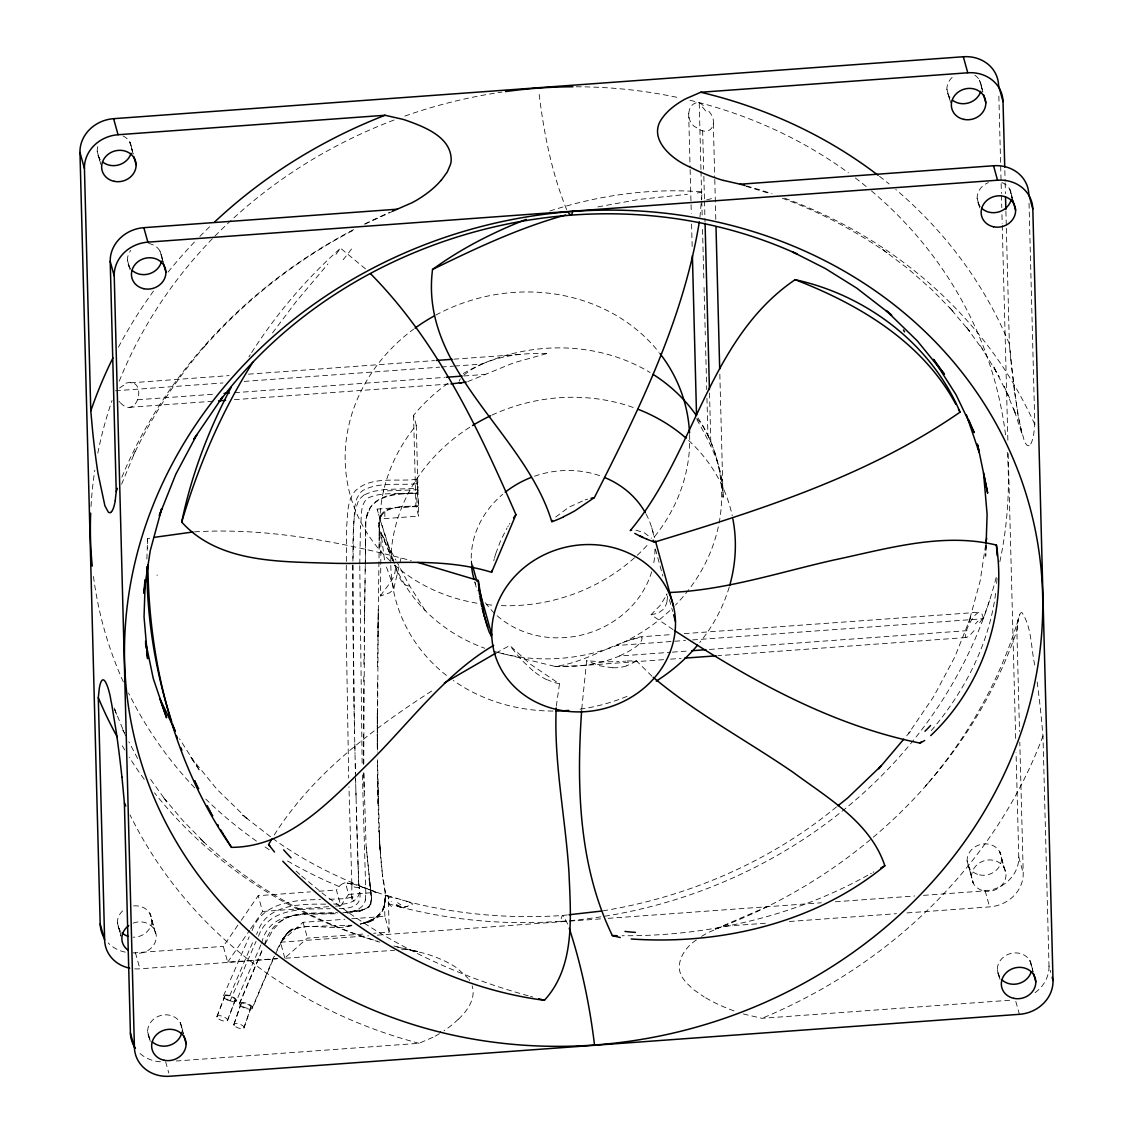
<?xml version="1.0" encoding="UTF-8"?>
<svg xmlns="http://www.w3.org/2000/svg" width="1133" height="1133" viewBox="0 0 1133 1133"><rect width="100%" height="100%" fill="white"/><g stroke="black" fill="none" stroke-linecap="round" stroke-linejoin="round"><path stroke-width="0.75" stroke-dasharray="5 3.75" d="M363.537 728.59L363.693 687.405M365.449 543.514C365.959 532.737 364.132 521.265 368.253 510.955C376.85 492.982 400.105 493.322 417.086 492.784C420.626 511.649 415.641 509.51 417.086 492.784M379.229 530.91L379.201 541.163M379.3 528.29L379.173 539.974M359.784 565.707L362.178 766.021M359.784 563.937L360.45 526.009L360.393 526.916C362.135 517.668 359.317 504.836 367.814 498.138C383.166 490.83 401.238 495.206 417.539 492.968L417.964 489.711L383.535 491.014A7.379 1.161 -80.8 0 0 383.846 489.683A152.728 136.923 -15.5 0 1 387.189 489.414L414.494 488.479M365.435 547.806L365.449 544.902M379.3 524.621L379.3 525.854M365.194 571.273L365.86 521.279A47.359 42.459 -15.5 0 1 366.554 516.79L370.151 508.136A24.317 21.796 -15.5 0 1 375.646 502.216C387.599 493.549 403.192 493.747 417.312 493.365M379.158 547.466L379.3 528.389M352.887 565.381L354.006 703.041M364.614 610.149L363.707 764.336M365.407 552.465L365.421 549.321M377.459 681.924L377.317 752.185M379.3 524.437L378.748 522.143M363.735 681.57L363.778 675.778M379.187 544.222L378.04 629.438M401.054 558.045L393.448 589.769L389.568 592.828L380.504 595.944L381.028 532.864L395.969 560.226M363.891 664.278L364.019 652.948M377.601 666.516L378.295 609.512L377.388 750.598M352.958 558.357C354.289 539.62 351.244 519.735 358.113 501.862A18.34 16.443 -15.5 0 1 364.741 494.583M364.16 641.83L364.302 630.968M364.656 609.285L365.449 551.601M377.955 636.647L378.139 622.371M146.879 559.022L147.587 538.713L150.887 538.033M364.458 620.388L365.095 578.354M394.001 588.268L385.971 565.594M986.064 545.809L985.724 556.275L986.305 544.86M351.896 885.043L351.655 897.733L354.714 896.84L351.768 897.166L352.023 899.375M556.289 706.199L559.49 683.921L530.584 664.32L509.751 645.513L497.571 652.169M700.959 169.497L699.217 102.593C686.074 101.899 685.621 123.143 696.498 127.59C710.349 138.396 719.88 122.477 708.309 110.793M549.788 211.021C598.748 195.188 650.724 187.837 702.12 191.902L699.967 216.913M997.054 578.439L996.431 586.271M1029.033 203.289L1034.826 424.578L1033.763 433.925A185.09 17.887 85.8 0 1 1033.338 436.148A178.023 17.207 85.8 0 1 1029.061 445.552M581.725 709.173L586.639 660.723L602.728 661.927L619.029 661.601M365.832 893.654L362.348 772.947M301.732 876.106L323.259 893.909L347.704 912.023C355.139 911.357 364.755 907.901 365.421 899.205M365.35 900.055L365.902 892.747M361.2 923.622C378.365 921.625 389.908 904.573 384.229 887.748C377.756 845.473 378.252 802.504 377.374 759.861M995.624 593.38C988.854 645.428 963.404 693.623 929.287 732.924M425.187 610.545L409.664 585.874L397.612 563.243M347.491 913.156L361.101 910.875L369.231 906.896A7.605 6.812 -15.5 0 0 369.995 906.046L371.468 899.786L369.188 879.066L371.553 899.205L366.072 845.232L363.792 772.465M985.597 545.115L980.201 580.705L968.814 622.456L971.222 615.8L954.85 656.899L933.804 696.384L908.326 733.816L911.371 730.247L904.7 738.121M384.144 906.938L385.22 898.342L384.455 905.862A20.989 18.808 -15.5 0 1 380.745 913.283L374.74 918.438L363.495 923.055L374.74 918.438M359.444 911.314L368.919 907.165L371.341 901.967C367.998 913.297 351.046 910.479 342.605 912.957M667.068 601.496L666.997 601.821A59.213 18.992 75.3 0 1 663.343 609.101M493.747 560.75L494.243 558.838M409.664 585.874C401.082 586.738 397.159 571.754 394.865 565.225A173.505 155.547 -15.5 0 0 478.069 603.379M494.512 557.889L495.617 554.094M366.568 516.79L369.188 509.751M1016.839 624.382L1019.771 614.454M459.191 380.957L460.324 378.819M495.772 553.612L500.701 540.526L507.046 527.992M233.979 1024.09L240.918 1003.824M233.851 1024.855L240.791 1004.589M250.903 1007.775L243.963 1028.042M244.091 1027.277L251.03 1007.01M121.599 484.216L135.11 451.656L133.368 455.523C152.006 416.123 176.125 379.47 204.549 346.429L203.019 348.256C245.649 299.82 297.186 259.23 354.544 229.617M692.56 639.933L983.246 618.745L989.491 600.731M983.26 618.717C979.521 592.077 950.02 660.737 975.768 628.532M370.76 904.743L371.284 895.962L366.072 845.232M217.054 1016.202L224.702 996.119M235.14 1000.595L227.492 1020.691M216.927 1016.995L224.575 996.913M227.62 1019.884L235.267 999.802M120.339 402.753C138.665 422.17 148.905 373.692 123.809 383.96M252.432 1008.115A6.925 2.62 18.9 0 0 243.553 1002.563A6.925 2.62 18.9 0 0 241.74 1006.727A6.925 2.62 18.9 0 0 252.432 1008.115L274.554 956.068M239.389 1003.484L263.153 947.655M223.484 995.808L249.161 936.835M236.372 1000.906A6.94 2.563 20.9 0 0 227.691 995.086A6.94 2.563 20.9 0 0 225.722 999.079A6.94 2.563 20.9 0 0 236.372 1000.906L260.902 944.88M273.945 956.606L252.461 1007.35M239.346 1004.249L263.04 948.491M666.601 594.839L667.04 593.848M275.262 954.468L282.188 940.333L289.892 930.292A13.029 11.67 -15.5 0 1 292.484 928.848L304.763 926.638L351.641 925.222M673.073 629.58L651.064 614.709L660.426 605.135L666.501 595.052M666.445 595.193L666.785 594.414M229.787 995.595L250.676 946.947A596.312 534.592 -15.5 0 1 254.033 939.583M230.07 1001.119L256.086 941.311M261.638 943.265C269.796 907.717 309.734 915.152 337.11 912.617M380.858 516.606C388.18 504.213 405.628 508.023 418.091 506.38M276.948 949.907L284.284 936.311L289.892 930.292L282.216 939.583C297.257 916.03 330.836 933.224 353.142 925.194L344.559 926.426M265.08 944.058L272.94 929.867L280.715 921.455A28.24 25.323 -15.5 0 1 289.354 916.767L302.879 914.289L336.713 913.75M258.508 936.269C268.847 907.009 305.004 909.077 330.185 908.708M264.442 944.724C274.965 908.708 308.063 913.141 337.592 913.028M252.135 930.505C261.992 902.505 295.231 899.503 320.554 899.659M274.257 834.979C313.388 773.018 373.72 728.278 434.506 689.204M507.811 526.689L508.32 525.825M248.92 356.838L250.266 354.714M509.383 524.126L509.907 523.276M365.492 268.861L340.537 248.226L335.41 255.137M251.611 352.59C276.367 313.997 306.264 278.69 340.537 248.226M400.997 899.687C397.428 898.285 382.657 893.781 391.267 901.684M335.58 906.159L340.806 905.777L336.416 889.971L340.282 885.284M340.806 905.777L348.61 894.376L345.367 882.678A39.513 12.775 -61.8 0 0 340.311 885.213M277.882 958.518L227.691 962.186L223.3 946.381L240.253 921.752M241.258 920.308L258.211 895.679L310.343 891.869M227.691 962.186L249.628 930.306M250.62 928.862L262.587 911.484L258.211 895.679M272.487 332.932L296.52 301.137L327.919 263.989M380.504 595.944C385.999 586.724 397.754 577.122 394.865 565.225A173.859 155.575 -16.1 0 0 484.754 648.26M663.258 609.427L658.075 613.194L651.163 614.695M928.125 783.2L925.491 786.118C967.27 737.739 999.618 681.103 1018.17 619.836L1016.882 630.67L1019.516 731.536M458.511 1019.19C467.306 1010.848 476.186 998.527 472.135 985.781M555.722 517.002L568.978 507.173L584.741 500.035M463.794 375.122L471.583 369.443L481.95 364.075L455.523 366.001M284.808 958.022L280.432 942.217L303.077 922.304L344.843 919.274M286.068 956.918L307.468 938.11L364.883 933.932M351.655 897.733L352.561 897.01M836.494 806.908C769.477 862.213 686.895 897.407 601.297 911.102M696.342 939.979C683.765 947.995 672.86 965.868 683.85 979.563A124.927 54.016 -1.5 0 0 686.612 983.047L693.665 989.69L704.131 996.913M701.554 936.396L705.859 933.819A130.805 56.565 -1.5 0 1 707.7 932.785L722.599 926.355L768.273 923.027M364.784 494.639L372.36 491.51L383.846 489.683M873.076 872.311L873.94 871.829M870.484 873.755L871.348 873.274M867.85 875.2C793.185 916.767 707.289 936.396 622.074 935.731M432.933 1037.29L419.054 1043.309L176.224 1061.012M293.546 929.074L289.949 930.944M365.194 223.994L393.392 211.035M546.474 353.652L513.844 362.772L467.433 381.722M619.51 655.993C626.365 652.495 643.303 645.144 641.958 637.171C612.386 642.538 585.903 662.805 555.184 666.331C576.98 667.28 599.329 664.66 619.51 655.993L670.651 652.268M482.049 364.033C502.245 355.295 524.621 352.788 546.46 353.581M768.273 906.159L713.648 929.825L722.599 926.355A489.244 438.598 -15.5 0 0 1016.882 630.67L1017.972 620.884A131.924 12.746 85.8 0 1 1018.355 618.972A125.14 12.095 85.8 0 1 1021.938 612.585C1032.163 627.569 1030.803 648.614 1034.995 665.977M702.12 191.902L696.229 193.276M1029.076 445.694L1027.107 445.396L1025.28 443.017A124.927 12.081 85.8 0 1 1024.317 440.992L1019.473 423.006L1014.587 392.542M388.307 509.255L399.892 506.678L417.638 505.856M629.721 639.947L640.103 636.859L671.883 634.551M352.193 898.781L352.349 896.954L351.499 897.223M351.754 897.152L345.126 898.653L329.321 899.305M403.872 907.689L412.908 904.007L408.446 901.741M626.436 665.963L625.997 666.105A59.213 36.893 -52.5 0 1 612.811 667.705M585.11 499.908L587.701 499.129M369.259 921.809C390.149 915.521 385.744 891.515 382.458 875.37L382.671 876.928L379.668 843.788L377.459 757.552M359.359 910.705L363.665 909.402L342.761 912.915M417.624 493.025L416.675 479.202L417.935 488.408L414.848 488.479M597.927 206.857L639.054 199.436L687.476 194.281M352.037 883.513L388.307 896.415L389.242 932.147L373.578 933.295M567.336 914.94L562.237 915.521C511.11 918.863 459.531 914.713 409.806 902.137L405.756 901.004M627.073 661.006L636.392 660.808L652.027 676.288M965.911 637.539L717.925 655.71M625.671 661.12L624.595 661.205M623.872 661.261L622.782 661.346M130.621 382.841L229.107 375.604M248.453 374.173L434.576 360.577M115.509 390.786L222.974 382.954M244.119 381.41L439.661 367.149M441.431 367.021L453.752 366.129M137.631 399.751L213.457 394.227M234.616 392.684L444.49 377.388M463.879 375.972L485.051 374.428M129.289 407.328L213.358 401.209M234.375 399.68L449.192 384.016M377.162 509.085L415.924 506.253L418.658 516.138L379.909 518.956L379.612 517.894A6.798 2.932 -1.6 0 0 378.479 513.872L377.162 509.085A1234.375 1119.22 -15.8 0 0 393.264 560.594M684.233 633.644L980.187 612.146M493.662 651.206A173.859 155.575 -16.1 0 0 616.72 645.498L685.522 640.457M672.407 652.141L688.283 650.979M709.442 649.436L966.931 630.67M319.039 891.246L336.416 889.971M348.61 894.376L376.298 892.365C339.503 878.486 303.658 861.222 271.906 837.839M262.587 911.484L328.641 906.669M351.797 918.764L384.866 916.356L389.242 932.147M132.873 952.881A34.698 31.115 -15.5 0 0 135.45 952.782L223.3 946.381M280.432 942.217L368.522 935.801M377.331 935.15L567.605 921.285M569.361 921.157L601.071 918.849M608.124 918.339L821.298 902.789M835.403 901.769L914.671 895.991M923.48 895.353L985.144 890.85A34.698 31.115 -15.5 0 0 1018.779 857.058L1016.046 752.652M134.756 968.857A34.698 31.115 -15.5 0 0 139.897 968.828L276.905 958.844M285.686 958.206L394.596 950.261M401.62 949.751L406.889 949.369L415.032 950.87M789.347 921.497L896.5 913.68M907.037 912.915L989.605 906.896A34.698 31.115 -15.5 0 0 1023.226 873.104L1019.799 742.157M743.333 1013.908A185.09 80.032 -1.5 0 0 744.508 1014.262L761.999 1018.312L1011.854 1000.099M453.866 359.175L522.256 354.204M663.57 659.661L579.402 665.779L555.198 666.388M670.58 659.151L681.103 658.386M339.263 908.383C353.893 908.708 363.608 904.856 358.878 887.592M333.569 903.978C348.468 905.55 363.636 901.004 358.75 883.485M194.593 531.83C267.855 527.468 340.764 541.942 411.237 560.651M416.732 479.259C396.904 482.077 371.666 475.463 355.422 490.745C346.868 500.404 347.873 514.24 346.684 526.179L345.891 611.338L348.695 778.102M416.335 483.819C398.731 485.335 379.314 481.78 363.126 490.32A15.975 14.318 -15.5 0 0 359.416 493.861L356.867 498.449L354.813 506.451L353.014 537.169L352.689 612.528L354.601 733.688M325.653 904.176C301.505 903.879 267.119 903.95 257.814 931.652A596.312 534.592 -15.5 0 0 256.511 934.343M612.755 667.847L600.108 665.85L586.639 660.723M696.795 418.374L701.837 424.351L707.927 435.327L706.95 398.349M635.868 530.117L644.38 532.85L651.489 538.232M351.995 884.122L345.367 882.678L351.995 884.122A6.954 3.002 -1.5 0 0 354.799 887.139A6.954 3.002 -1.5 0 0 362.447 887.054M393.859 946.027L425.087 953.533A131.924 57.047 -1.5 0 1 429.549 954.949A125.14 54.115 -1.5 0 1 457.137 968.149L468.156 978.317M416.335 951.168L417.624 951.479L406.889 949.369A489.244 438.598 -15.5 0 1 396.706 946.834M498.704 652.65L554.929 666.388M402.413 900.084L408.206 901.67M532.878 997.082L530.541 996.431M528.205 995.765C463.964 978.105 402.286 950.389 347.704 912.023M385.234 897.718A36.61 3.541 85.8 0 0 384.498 902.647L400.473 907.136L407.271 906.556L400.076 907.051L395.134 904.856M386.82 895.481L397.23 898.625M745.953 186.265L771.021 193.941M360.336 935.9L377.431 941.126M782.351 198.275C819.456 211.63 854.424 230.438 886.927 252.673L882.706 249.543L908 268.663L931.652 289.453L953.533 311.787L949.468 307.454L969.352 331.063L965.684 326.106L983.543 350.918M364.189 937.076C303.616 916.059 247.178 882.947 200.414 838.972L204.648 842.796L182.937 820.646L163.081 797.065L166.82 801.952L149.004 777.196M391.65 906.386L389.766 905.225L388.52 902.449L388.492 897.194M270.518 836.763L242.561 815.123L248.07 819.612L217.083 789.446L190.047 756.235L200.088 771.176L179.496 738.744M533.02 670.849L521.166 659.633L509.751 645.513M299.82 874.421L294.127 869.351M353.156 900.324L353.992 901.217M119.744 402.13L118.979 401.252M388.307 896.415L387.925 896.019A102.012 9.857 85.8 0 0 385.9 895.906L385.602 896.557A52.231 5.042 85.8 0 0 385.22 897.633M468.935 979.394L469.643 980.484M980.314 345.593L999.348 376.907M137.603 758.459L128.836 741.761M124.304 732.796L122.789 729.808L125.565 735.756M996.063 371.497L993.131 365.676L1009.715 398.434L1004.22 386.509L1015.635 414.239L1013.525 408.022L1022.207 434.718L1017.831 414.083L1011.514 366.865A130.805 12.647 85.8 0 1 1011.217 364.09L1011.075 362.687M719.837 374.216L723.066 497.217C724.256 468.991 710.122 443.13 696.852 419.635M707.969 435.412C717.062 454.715 721.806 475.902 723.052 497.16M566.642 209.633C551.403 171.947 543.557 131.513 538.798 91.263M392.825 560.481L379.201 528.573M381.028 532.864L392.783 560.368M567.661 924.061L563.894 916.583L562.237 915.521L560.283 921.441A462.25 414.395 -15.5 0 0 997.082 573.865M114.121 708.012L124.885 734.127M114.688 709.541L116.402 714.158L114.815 709.343M394.383 563.455L379.909 518.956A173.505 155.547 -15.5 0 1 416.278 425.257L413.545 415.372A173.505 155.547 -15.5 0 1 448.328 383.067M394.921 565.112L396.536 570.055M1012.378 197.666L1009.701 189.098L1012.916 200.583L1011.585 195.768M1032.588 969.211L1029.897 960.642L1033.112 972.128L1031.781 967.313M162.685 259.599L159.994 251.03L163.223 262.516L161.877 257.701M182.88 1031.143L180.189 1022.575L183.419 1034.061L182.073 1029.246M982.382 89.465L979.479 80.117L982.835 92.127L981.362 86.774M132.674 151.397L129.771 142.05L133.142 154.06L131.655 148.706M948.788 95.951L948.392 94.634L949.95 101.035M1004.121 867.708L1004.518 869.011L999.674 851.662L1003.045 863.672M968.984 867.496L968.588 866.178L973.445 883.542L970.075 871.532M99.095 157.884L98.684 156.566L100.242 162.968M154.414 929.626L154.81 930.944L149.967 913.595L153.337 925.604M119.291 929.428L118.88 928.111L120.834 936.113M979.025 204.931L978.473 203.104L979.606 207.75M999.221 976.476L998.669 974.649L999.802 979.294M129.318 266.864L128.765 265.037L129.898 269.682M149.514 1038.409L148.961 1036.582L150.094 1041.227M946.905 89.28L950.913 103.726M977.142 198.275L979.818 207.92M1018.779 857.058L1023.226 873.104M1037.162 681.939A173.519 16.768 85.8 0 1 1041.269 717.161L1042.983 735.983L1049.002 966.052L1050.787 972.482M1001.558 858.318L1006.005 874.364M985.144 890.85L989.605 906.896M1015.819 1001.459L1019.388 1014.318M967.1 860.825L971.562 876.871M997.337 969.82L1000.014 979.464M655.398 549.137L662.876 576.074M669.405 599.654L672.676 611.438M471.215 560.849L472.617 565.905M474.883 582.305L477.234 590.789M97.211 151.213L101.205 165.659M127.434 260.208L130.111 269.852M303.077 922.304L307.468 938.11M151.85 920.251L156.297 936.297M135.45 952.782L139.897 968.828M165.673 1061.777L168.789 1073.036M117.407 922.758L121.401 937.203M147.63 1031.752L150.307 1041.397M651.744 527.695L654.52 537.736M715.164 453.639L715.376 454.446M384.484 559.815L381.042 533.105M368.947 878.415L369.84 885.071M1014.318 390.517L1009.376 343.993L1006.316 227.209M379.116 527.879L378.804 523.304L378.875 524.678M1010.933 361.285L1009.376 343.993A489.244 438.598 -15.5 0 0 895.792 189.537M379.102 527.681L379.073 527.454A9.206 1.36 84.4 0 1 378.875 526.448M358.807 885.595L358.099 866.122M351.839 883.613L348.936 786.755M358.651 881.941L357.235 839.935M358.085 866.094L356.768 823.776M147.587 538.713L147.715 548.287M357.207 838.123L356.272 806.13M356.725 821.184L355.776 787.223M1004.844 170.573L1005.113 181.195M1005.155 182.965L1005.438 193.587M1005.906 211.276L1006.274 225.439M998.853 96.135L1001.402 193.46M1001.459 195.23L1001.77 207.622M1001.969 214.703L1002.195 223.541M1002.238 225.311L1007.888 441.204M1008.214 453.597L1015.678 738.504M713.323 123.398L714.739 177.725M714.781 179.481L715.815 219.788M702.644 130.493L703.664 169.256M703.848 176.309L704.443 199.224M704.485 200.98L705.038 222.125M709.513 393.08L710.901 445.949M701.001 171.253L701.752 199.422M701.794 201.178L702.205 217.026M702.531 229.348L703.862 280.403M704.046 287.442L705.293 334.986M705.477 342.024L706.723 389.554M688.666 113.328L690.096 167.797M690.139 169.553L691.017 202.934M691.059 204.691L691.3 213.471M691.569 224.008L692.221 248.609M416.278 425.257L417.935 488.408M417.964 489.711L418.658 516.138M413.545 415.372L415.924 506.253M384.498 902.718L384.866 916.356M356.102 798.128L355.564 778.923M355.252 763.656L355.479 773.372M355.606 778.428L355.734 783.441M355.521 777.266L353.921 703.749M354.813 743.786L355.026 753.785M363.806 772.678L364.104 791.585M363.721 764.293L363.537 734.467M377.289 744.466L377.275 713.209L377.331 751.306M711.439 198.615A144.401 40.023 11.2 0 1 703.593 200.612M667.564 595.972A34.032 11.075 74.7 0 1 666.884 601.127M636.349 660.652A34.032 21.385 -53.1 0 1 626.464 665.722M559.518 683.78A34.032 22.249 12.4 0 1 547.636 679.828M546.913 679.842A59.213 38.281 12.7 0 1 533.147 670.778M351.513 249.005A144.401 40.094 -42 0 1 343.172 259.698M157.133 575.507A144.401 2.875 89.4 0 1 157.119 574.913M698.055 417.992A173.505 155.547 -15.5 0 1 675.452 605.064M669.858 610.574A173.505 155.547 -15.5 0 1 616.72 645.498M463.241 373.522A173.505 155.547 -15.5 0 1 650.087 372.502M689.615 434.59A173.505 155.547 -15.5 0 1 654.718 536.461M646.943 545.525A173.505 155.547 -15.5 0 1 500.588 605.617M491.864 605.079A173.505 155.547 -15.5 0 1 484.938 604.356M390.021 560.835A173.505 155.547 -15.5 0 1 413.616 329.165M435.78 315.101A173.505 155.547 -15.5 0 1 659.052 352.377M384.88 516.535A67.47 11.302 -89.7 0 1 384.809 511.224M379.668 524.537A60.87 20.734 74.4 0 1 379.937 518.404M378.861 525.995A23.481 5.113 83.7 0 1 378.833 525.471M362.475 887.04A118.838 51.382 -1.5 0 1 376.283 892.365M352.037 884.137A9.645 1.36 25.8 0 1 351.825 883.74M871.447 190.896A462.25 414.395 -15.5 0 1 1005.764 436.771M1007.279 452.336A462.25 414.395 -15.5 0 1 999.759 562.152M338.979 886.473A462.25 414.395 -15.5 0 1 285.119 859.55M269.257 849.75A462.25 414.395 -15.5 0 1 263.522 845.954M256.44 841.083A462.25 414.395 -15.5 0 1 205.795 799.119M194.734 787.888A462.25 414.395 -15.5 0 1 128.581 693.028M123.327 681.896A462.25 414.395 -15.5 0 1 93.472 576.47M91.008 506.536A462.25 414.395 -15.5 0 1 94.804 470.294M97.806 453.172A462.25 414.395 -15.5 0 1 112.054 400.473M119.248 381.184A462.25 414.395 -15.5 0 1 395.318 119.546M404.849 116.076A462.25 414.395 -15.5 0 1 502.032 92.085M576.23 86.774A462.25 414.395 -15.5 0 1 680.211 98.033M689.955 100.27A462.25 414.395 -15.5 0 1 848.419 172.811M855.344 177.966A462.25 414.395 -15.5 0 1 866.164 186.506M560.283 921.285A462.207 414.211 -15.4 0 1 399.595 906.811M400.204 906.188A11.67 5.24 11.7 0 1 396.38 904.446M119.56 388.095A23.991 18.185 -71.2 0 1 124.035 385.192M699.188 102.82A11.67 10.551 57.4 0 1 703.466 105.766M702.446 107.097A23.991 16.839 53.6 0 1 706.298 111.955M982.269 618.745A11.67 5.792 -51.7 0 1 979.648 622.598M977.949 621.054A23.991 4.036 -48.7 0 1 975.428 623.858M125.253 952.131A34.698 31.115 -15.5 0 1 108.202 942.968M133.595 905.918A17.349 15.55 -15.5 0 1 151.85 920.817A17.349 15.55 -15.5 0 1 133.156 937.189M120.495 931.184A17.349 15.55 -15.5 0 1 124.276 909.516M123.058 135.96A17.349 15.55 -15.5 0 1 131.64 149.853M100.285 159.64A17.349 15.55 -15.5 0 1 98.656 144.458M974.833 75.203A17.349 15.55 -15.5 0 1 981.235 89.068M949.992 97.707A17.349 15.55 -15.5 0 1 952.796 76.817M1042.983 735.983A493.875 442.748 -15.5 0 1 761.999 1018.312M419.054 1043.309A493.875 442.748 -15.5 0 1 130.026 814.91M121.868 477.191A493.875 442.748 -15.5 0 1 353.609 229.617M364.387 224.136A493.875 442.748 -15.5 0 1 389.327 212.551M746.59 185.954A493.875 442.748 -15.5 0 1 772.055 193.771M784.659 198.204A493.875 442.748 -15.5 0 1 1034.826 424.578M160.532 1061.805A34.698 31.115 -15.5 0 1 138.424 1051.962M1049.002 966.052A34.698 31.115 -15.5 0 1 1034.641 992.99M379.881 942.16A489.244 438.598 -15.5 0 1 154.456 792.774M144.217 779.306A489.244 438.598 -15.5 0 1 129.176 757.127M124.814 750.06A489.244 438.598 -15.5 0 1 120.608 742.908M118.441 347.18A489.244 438.598 -15.5 0 1 153.72 290.799M168.081 272.09A489.244 438.598 -15.5 0 1 195.06 241.371M199.833 236.457A489.244 438.598 -15.5 0 1 210.837 225.594M879.491 176.337A489.244 438.598 -15.5 0 1 889.093 183.957M458.327 1019.162A173.519 75.033 -1.5 0 1 443.938 1030.818M439.477 1033.664A173.519 75.033 -1.5 0 1 433.089 1037.332M734.042 1010.891A178.023 76.973 -1.5 0 1 704.244 996.884M646.065 514.028A92.538 82.964 -15.5 0 1 654.152 538.373M654.959 548.981A92.538 82.964 -15.5 0 1 653.217 565.749M651.673 571.768A92.538 82.964 -15.5 0 1 575.295 636.335A92.538 82.964 -15.5 0 1 484.032 600.816M475.747 584.6A92.538 82.964 -15.5 0 1 474.755 581.725M471.625 566.925A92.538 82.964 -15.5 0 1 502.641 494.328M534.521 476.214A92.538 82.964 -15.5 0 1 601.623 476.342M999.731 977.312A17.349 15.55 -15.5 0 1 1010.409 953.575A17.349 15.55 -15.5 0 1 1031.766 968.46M133.127 923.154A17.349 15.55 -15.5 0 1 156.269 935.731A17.349 15.55 -15.5 0 1 135.11 952.995M150.038 1039.244A17.349 15.55 -15.5 0 1 161.325 1015.352A17.349 15.55 -15.5 0 1 181.946 1031.526M1001.869 182.54A17.349 15.55 -15.5 0 1 1011.457 198.063M980.215 206.702A17.349 15.55 -15.5 0 1 988.415 182.625M148.621 243.51A17.349 15.55 -15.5 0 1 161.863 258.848M130.522 268.634A17.349 15.55 -15.5 0 1 130.777 250.393M380.589 515.685A13.044 11.698 -15.5 0 1 388.322 509.298M688.623 440.44A173.505 155.547 -15.5 0 1 732.244 515.784M729.185 587.191A173.505 155.547 -15.5 0 1 699.741 642.524M626.974 696.356A173.505 155.547 -15.5 0 1 576.598 709.626M553.017 711.057A173.505 155.547 -15.5 0 1 453.257 680.48M446.473 675.452A173.505 155.547 -15.5 0 1 469.855 427.198M491.949 415.131A173.505 155.547 -15.5 0 1 636.562 408.701M400.799 904.842A23.991 5.382 27.5 0 1 397.641 902.675M369.457 921.738L360.138 924.16L369.457 921.738M380.277 851.931L379.088 830.659L380.277 851.931M378.139 803.948L377.544 774.958L378.139 803.948M226.558 999.023A5.707 2.11 20.9 0 0 235.253 1000.425A5.707 2.11 20.9 0 0 227.974 995.638A5.707 2.11 20.9 0 0 226.558 999.023M979.563 874.874A17.349 15.55 -15.5 0 0 1001.048 854.948A17.349 15.55 -15.5 0 0 972.383 848.9A17.349 15.55 -15.5 0 0 979.563 874.874M984.01 890.92A17.349 15.55 -15.5 0 0 1005.509 870.994A17.349 15.55 -15.5 0 0 976.83 864.946A17.349 15.55 -15.5 0 0 984.01 890.92M242.674 1006.543A5.41 2.039 18.9 0 0 251.002 1007.605A5.41 2.039 18.9 0 0 244.048 1003.271A5.41 2.039 18.9 0 0 242.674 1006.543M235.735 1026.81A5.41 2.039 18.9 0 0 244.062 1027.872A5.41 2.039 18.9 0 0 237.109 1023.538A5.41 2.039 18.9 0 0 235.735 1026.81M218.896 1019.105A5.707 2.11 20.9 0 0 227.591 1020.507A5.707 2.11 20.9 0 0 220.312 1015.735A5.707 2.11 20.9 0 0 218.896 1019.105"/><path stroke-width="1.5" d="M145.265 580.167L144.047 616.961L147.63 658.655L146.681 651.744M986.121 544.052L987.112 514.368L983.529 472.815L987.679 493.167L977.864 445.666M129.7 968.177A34.698 31.115 -15.5 0 1 104.633 940.064L98.288 697.631L99.35 688.014A130.805 12.647 85.8 0 1 99.534 686.98C103.528 667.323 110.085 693.849 110.722 699.387A124.927 12.081 85.8 0 1 111.77 704.584L116.203 731.606A178.023 17.207 85.8 0 1 121.925 777.068M441.02 180.374A178.023 76.973 -1.5 0 1 415.924 200.612A185.09 80.032 -1.5 0 1 411.817 202.821L397.216 209.208L143.834 227.676A34.698 31.115 -15.5 0 0 110.213 261.468L116.232 491.538L115.226 500.474M556.19 707.955C553.825 763.16 565.466 817.729 568.978 872.665C570.678 915.506 575.748 966.166 544.406 1000.312C444.391 987.31 352.292 933.082 282.797 861.207M581.611 710.887C576.442 786.486 578.694 866.15 612.358 935.589L620.289 937.543M144.996 579.898L143.792 593.196L150.264 550.61L161.707 508.646L159.328 515.557L175.785 474.26L196.93 434.562L193.87 439.08L222.55 396.947L219.816 400.969C349.715 229.22 600.802 164.497 796.995 253.948L792.335 251.809L825.419 268.578L856.59 288.037L891.713 315.215L886.091 310.499L917.234 340.806L944.412 374.202L933.564 359.331L956.096 394.836L974.168 432.565L968.673 419.748M231.189 387.344C208.585 429.662 191.378 475.053 181.705 522.086C218.881 563.2 279.823 561.529 330.85 563.228C384.328 564.786 439.632 556.289 491.609 572.278L491.821 570.522M526.222 219.363C493.209 232.307 461.23 248.495 432.551 269.456C419.394 370.817 524.834 432.409 551.729 521.577L552.564 520.444M985.866 543.415L986.631 538.331M699.33 221.827C683.411 319.718 638.941 410.004 594.372 497.585L575.522 510.416A59.213 10.155 -19 0 1 563.498 516.705M572.703 211.446L571.839 214.349L570.48 214.888L568.724 213.245M181.705 522.086C198.303 465.989 221.431 411.661 252.871 362.22M491.609 572.278L515.94 514.679C478.48 428.699 437.211 341.118 370.463 273.634M274.512 851.988L268.563 844.623L271.807 839.114M513.561 517.88L515.94 514.679M903.766 739.183L878.712 768.755L881.361 765.667L847.498 798.142L837.868 805.818M441.162 180.388L447.28 171.961L450.438 164.554A124.927 54.016 -1.5 0 0 451.189 160.829C451.84 136.838 423.884 126.684 405.203 120.027A130.805 56.565 -1.5 0 0 402.852 119.319L385.05 115.269L118.059 134.728A34.698 31.115 -15.5 0 0 84.437 168.52L90.782 410.953L92.665 431.503A131.924 12.746 85.8 0 0 93.232 436.828A125.14 12.095 85.8 0 0 97.934 473.027L104.902 505.785L108.386 512.258L110.014 512.824L111.53 511.79M674.517 630.529C749.989 679.828 830.871 725.092 920.109 743.121L921.455 741.676M653.245 677.35C696.639 713.79 747.001 740.585 793.553 772.621C828.096 798.199 870.654 822.643 884.831 865.782C815.038 923.197 720.276 945.134 631.223 938.988M930.717 735.6C981.589 687.674 1007.01 614.185 996.417 545.072C942.387 531.972 886.997 548.811 834.129 559.957C779.617 572.193 725.672 590.236 669.476 592.502M594.259 497.656L591.029 498.279M924.684 740.515L920.109 743.121M631.633 530.131L630.245 530.57C694.897 453.653 708.352 338.625 795.125 279.681C866.462 295.118 931.368 344.262 960.048 412.157C868.303 475.718 760.328 510.02 654.506 542.098L653.16 540.172M444.377 682.972L496.056 653.005M493.662 645.357C444.348 674.546 410.089 722.231 369.939 761.999C331.473 799.332 289.439 847.144 231.486 847.357C174.284 765.157 148.876 663.952 147.871 564.588M880.709 868.062L884.831 865.782M432.551 269.456C475.591 248.424 519.141 227.818 565.494 215.058M1004.744 167.033L1003.031 101.559A34.698 31.115 -15.5 0 0 967.766 72.795L700.775 92.255L685.55 98.854A131.924 57.047 -1.5 0 0 682.052 100.851A125.14 54.115 -1.5 0 0 662.734 117.464C646.603 137.943 671.501 159.059 689.161 166.693M466.13 382.147L450.962 383.889M154.201 537.354L192.95 531.986M569.035 914.756L601.297 911.102M104.633 940.064L100.186 924.018L79.976 152.473A34.698 31.115 -15.5 0 1 113.612 118.682L963.319 56.749A34.698 31.115 -15.5 0 1 998.584 85.513L1003.031 101.559M723.548 180.416L740.161 184.212L993.542 165.744A34.698 31.115 -15.5 0 1 1028.806 194.508L1032.814 208.982L1053.024 980.527A34.698 31.115 -15.5 0 1 1019.388 1014.318L169.681 1076.251A34.698 31.115 -15.5 0 1 134.416 1047.487L130.408 1033.013L124.389 802.943L122.548 783.144A185.09 17.887 85.8 0 0 121.911 777.111M134.416 1047.487L114.221 275.942A34.698 31.115 -15.5 0 1 147.857 242.15L997.55 180.218A34.698 31.115 -15.5 0 1 1032.814 208.982M224.037 393.463L229.333 393.066M446.246 377.261L462.122 376.099M218.612 400.827L225.609 400.317M691.81 650.724L705.916 649.691M436.332 360.45L452.109 359.303M684.615 658.131L716.169 655.837M461.428 383.124L459.304 382.458M617.216 935.688L612.358 935.589M654.109 542.027L646.83 539.195M417.879 562.45L478.282 580.507L484.244 615.984M538.671 998.711L544.406 1000.312M795.125 279.681C858.97 304.31 922.574 342.067 955.756 404.169M268.563 844.623L270.334 846.45M960.048 412.157L958.49 409.296M231.486 847.357L224.192 835.517M223.541 834.426L222.238 832.245M220.935 830.064L221.586 831.169M217.734 824.597L218.372 825.688M212.112 814.641L212.735 815.746M210.894 812.418L211.503 813.522M209.676 810.18L210.285 811.299M208.472 807.942L209.081 809.061M207.282 805.705L207.877 806.823M198.133 787.548L198.686 788.695M175.374 731.082L159.626 698.183L166.551 717.77L153.267 678.511L145.506 641.335M197.029 785.254L197.581 786.401M195.938 782.96L196.491 784.107M194.876 780.651L195.4 781.812M180.983 747.893L181.903 750.258M487.856 627.115L483.281 612.656M176.578 735.983L177.428 738.376M569.262 928.324C581.64 966.194 589.726 1005.481 594.528 1045.023M174.893 731.182L172.443 723.959M966.477 414.975L979.209 452.591L977.467 444.051M171.664 721.551C155.448 671.6 146.922 619.156 146.837 566.642M983.586 94.79L985.809 102.82M1012.916 200.583L1015.593 210.242M963.319 56.749L967.766 72.795M993.542 165.744L997.55 180.218M1052.132 977.312L1053.024 980.527M1033.565 973.743L1035.789 981.787M673.611 614.808L675.48 621.535M472.617 565.905L476.823 581.059M478.692 587.786L491.764 634.933M133.878 156.722L136.102 164.752M163.662 264.131L165.9 272.175M113.612 118.682L118.059 134.728M143.834 227.676L147.857 242.15M79.976 152.473L84.437 168.52M110.213 261.468L114.221 275.942M183.858 1035.675L186.095 1043.72M655.455 541.078L673.512 606.325M483.14 612.132L482.12 608.024M481.766 606.481L480.987 602.827M480.689 601.255L479.783 596M479.556 594.414L478.707 586.951M145.506 643.119L146.214 648.303M996.417 545.072L997.182 555.581M478.565 585.336L478.282 580.507M1005.538 197.128L1005.863 209.506M719.696 368.947L715.999 226.798M705.094 223.895L709.428 389.554M692.405 255.647L696.54 415.386M563.597 516.875A34.032 5.552 -19.4 0 1 552.083 521.732M643.006 537.623A34.032 0.906 29.3 0 1 634.806 533.416M903.454 329.972A144.401 3.045 59.7 0 1 904.573 331.898M647.07 539.336A59.213 1.954 29.8 0 1 639.748 535.753M930.547 725.531A144.401 56.692 -72.8 0 1 924.967 731.267M635.443 932.388A144.401 80.5 -15.4 0 1 624.991 931.425M291.054 857.879A144.401 56.551 42 0 1 283.632 849.863M489.399 632.568A59.213 22.108 67.1 0 1 484.358 616.04M491.382 636.647A34.032 13.029 67 0 1 489.909 633.035M653.047 374.343A173.505 155.547 -15.5 0 1 696.158 415.216M660.043 353.652A173.505 155.547 -15.5 0 1 689.544 433.004M415.032 328.131A173.505 155.547 -15.5 0 1 434.236 315.937M92.255 566.061A462.25 414.409 -15.5 0 1 90.668 513.164M505.516 91.575A462.25 414.409 -15.5 0 1 572.944 86.774M103.939 937.345A34.698 31.115 -15.5 0 1 100.186 924.018M128.27 936.396A17.349 15.55 -15.5 0 1 122.067 932.87M131.046 153.267A17.349 15.55 -15.5 0 1 102.763 162.09M980.739 91.334A17.349 15.55 -15.5 0 1 952.471 100.157M135.436 1048.308A34.698 31.115 -15.5 0 1 130.408 1033.013M125.749 805.945A493.875 442.748 -15.5 0 1 124.389 802.943M116.232 491.538A493.875 442.748 -15.5 0 1 117.435 488.337M392.471 211.205A493.875 442.748 -15.5 0 1 397.216 209.208M740.161 184.212A493.875 442.748 -15.5 0 1 744.99 185.515M117.209 736.861A489.244 438.598 -15.5 0 1 98.288 697.631M90.782 410.953A489.244 438.598 -15.5 0 1 112.918 357.943M214.576 222.04A489.244 438.598 -15.5 0 1 385.05 115.269M700.775 92.255A489.244 438.598 -15.5 0 1 878.089 175.275M115.254 500.659A173.519 16.768 85.8 0 1 111.516 511.578M723.435 180.487A173.519 75.033 -1.5 0 1 689.317 166.636M473.891 578.821A92.538 82.964 -15.5 0 1 471.625 566.925M505.205 492.232A92.538 82.964 -15.5 0 1 531.349 477.375M604.64 477.517A92.538 82.964 -15.5 0 1 645.328 512.683M1031.172 971.873A17.349 15.55 -15.5 0 1 1018.709 983.557A17.349 15.55 -15.5 0 1 1001.997 979.932M128.369 950.375A17.349 15.55 -15.5 0 1 128.723 925.562M181.747 1032.673A17.349 15.55 -15.5 0 1 169.61 1045.306A17.349 15.55 -15.5 0 1 152.304 1041.864M1011.259 199.196A17.349 15.55 -15.5 0 1 999.108 211.829A17.349 15.55 -15.5 0 1 981.801 208.387M161.552 261.128A17.349 15.55 -15.5 0 1 149.414 273.761A17.349 15.55 -15.5 0 1 132.094 270.32M732.881 518.956A173.505 155.547 -15.5 0 1 729.652 585.591M697.517 645.215A173.505 155.547 -15.5 0 1 656.29 681.117M568.738 710.419A173.505 155.547 -15.5 0 1 556.161 711.028M472.518 425.541A173.505 155.547 -15.5 0 1 490.518 415.797M638.191 409.325A173.505 155.547 -15.5 0 1 686.131 438.202M440.567 1032.248A462.391 414.522 -15.5 0 0 1032.984 519.495A462.391 414.522 -15.5 0 0 277.316 332.946A462.391 414.522 -15.5 0 0 440.567 1032.248M164.101 1060.261A17.349 15.55 -15.5 0 0 185.585 1040.349A17.349 15.55 -15.5 0 0 156.921 1034.302A17.349 15.55 -15.5 0 0 164.101 1060.261M143.891 288.717A17.349 15.55 -15.5 0 0 165.39 268.804A17.349 15.55 -15.5 0 0 136.725 262.757A17.349 15.55 -15.5 0 0 143.891 288.717M993.599 226.798A17.349 15.55 -15.5 0 0 1015.097 206.872A17.349 15.55 -15.5 0 0 986.418 200.824A17.349 15.55 -15.5 0 0 993.599 226.798M1013.794 998.343A17.349 15.55 -15.5 0 0 1035.293 978.416A17.349 15.55 -15.5 0 0 1006.614 972.369A17.349 15.55 -15.5 0 0 1013.794 998.343M558.172 709.81A92.538 82.964 -15.5 0 0 672.804 603.563A92.538 82.964 -15.5 0 0 519.877 571.315A92.538 82.964 -15.5 0 0 558.172 709.81M963.815 119.376A17.349 15.55 -15.5 0 0 985.299 99.449A17.349 15.55 -15.5 0 0 956.634 93.402A17.349 15.55 -15.5 0 0 963.815 119.376M114.107 181.308A17.349 15.55 -15.5 0 0 135.606 161.382A17.349 15.55 -15.5 0 0 106.927 155.334A17.349 15.55 -15.5 0 0 114.107 181.308"/></g></svg>
